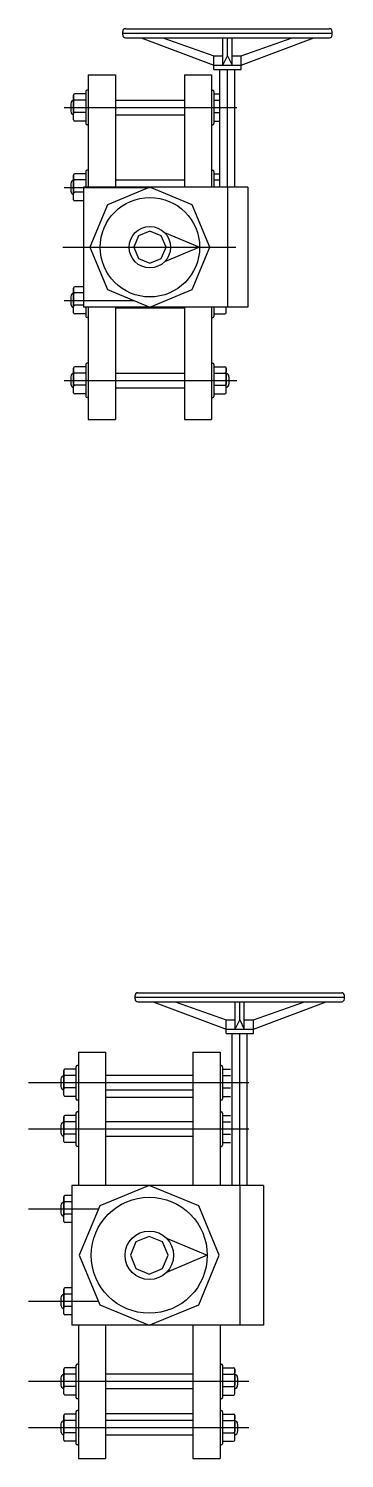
# Model space of a CAD drawing. Header units: millimetres. Extents: x 1218 to 72853, y -34712 to 16286.
# Drawn here: x 69886 to 70142, y 10701 to 11863 of the extents above; entities that cross this region are included whole.
import ezdxf

# ---------------------------------------------------------------- set-up
doc = ezdxf.new("R2010")
doc.units = ezdxf.units.MM
doc.styles.get("Standard").update_dxf_attribs({"font": 'arial.ttf'})

# ---------------------------------------------------------------- blocks, each defined once
blk = doc.blocks.new('VANBUOM-DN150 PCCC')
for p, q in [((-22, 172.4), (-22, 175.3)), ((-19.8, 177.5), (145.8, 177.5)), ((148, 172.4), (148, 175.3)), ((-22, 173.8), (148, 173.8)), ((-19.8, 170.2), (145.8, 170.2)), ((-7.2, 170.2), (51.9, 148)), ((10.5, 170.2), (51.9, 155.4)), ((59.3, 148), (59.3, 170.2)), ((63, 155.4), (63, 170.2)), ((66.7, 148), (66.7, 170.2)), ((74.1, 155.4), (115.5, 170.2)), ((74.1, 148), (133.2, 170.2)), ((51.9, 155.4), (59.3, 155.4)), ((51.9, 144.3), (51.9, 155.4)), ((59.3, 148), (63, 155.4)), ((63, 155.4), (66.7, 148)), ((66.7, 155.4), (74.1, 155.4)), ((74.1, 144.3), (74.1, 155.4)), ((-50, 140), (-50, 48.7)), ((-50, 140), (-28, 140)), ((-28, 140), (-28, 48.7)), ((28, 140), (50, 140)), ((28, 140), (28, 48.7)), ((50, 140), (50, 48.7)), ((51.9, 148), (74.1, 148)), ((51.9, 144.3), (74.1, 144.3)), ((56.9, 48.7), (56.9, 144.3)), ((63, 48.7), (63, 144.3)), ((69.1, 48.7), (69.1, 144.3)), ((-64.2, 116.5), (-64.2, 110.5)), ((-62, 103.5), (-62, 123.5)), ((-62, 123.5), (-62, 120.5)), ((-62, 118.5), (-62, 110.5)), ((-52, 124.5), (-61, 124.5)), ((-52, 119.5), (-61, 119.5)), ((-52, 126.5), (-52, 100.5)), ((-50, 127.5), (-51, 127.5)), ((-28, 119.5), (28, 119.5)), ((50, 127.5), (51, 127.5)), ((52, 126.5), (52, 100.5)), ((52, 124.5), (56.9, 124.5)), ((52, 119.5), (56.9, 119.5)), ((-69.7, 113.5), (70.7, 113.5)), ((-52, 109.5), (-61, 109.5)), ((-50, 113.5), (50, 113.5)), ((-28, 107.5), (28, 107.5)), ((52, 109.5), (56.9, 109.5)), ((-52, 102.5), (-61, 102.5)), ((-50, 99.5), (-51, 99.5)), ((50, 99.5), (51, 99.5)), ((52, 102.5), (56.9, 102.5)), ((-62, 38.6), (-62, 58.6)), ((-62, 58.6), (-62, 55.6)), ((-52, 59.6), (-61, 59.6)), ((-52, 61.6), (-52, 48.7)), ((-50, 62.6), (-51, 62.6)), ((50, 62.6), (51, 62.6)), ((52, 61.6), (52, 48.7)), ((52, 59.6), (56.9, 59.6)), ((-69.7, 48.6), (0.2, 48.6)), ((-64.2, 51.6), (-64.2, 45.6)), ((-62, 53.6), (-62, 45.6)), ((-52, 54.6), (-61, 54.6)), ((79.5, 48.7), (-53.8, 48.7)), ((-53.8, 48.7), (-53.8, -48.7)), ((-50, 48.6), (0.2, 48.6)), ((-28, 54.6), (28, 54.6)), ((52, 54.6), (56.9, 54.6)), ((63, 48.7), (63, -48.7)), ((79.5, 48.7), (79.5, -48.7)), ((-53.8, 44.6), (-61, 44.6)), ((-53.8, 37.6), (-61, 37.6)), ((11.9, 11.9), (40.4, 0)), ((-70.7, 0), (69.7, 0)), ((40.4, 0), (11.9, -11.9)), ((-62, -33.2), (-62, -36.2)), ((-62, -53.2), (-62, -33.2)), ((-53.8, -32.2), (-61, -32.2)), ((-69.7, -43.2), (-13.2, -43.2)), ((-64.2, -40.2), (-64.2, -46.2)), ((-62, -38.2), (-62, -46.2)), ((-53.8, -37.2), (-61, -37.2)), ((-53.8, -47.2), (-61, -47.2)), ((-52, -54.2), (-61, -54.2)), ((79.5, -48.7), (-53.8, -48.7)), ((-52, -48.7), (-52, -56.2)), ((-50, -57.2), (-51, -57.2)), ((-50, -48.7), (-50, -140)), ((-28, -48.7), (-28, -140)), ((-28, -49.2), (28, -49.2)), ((28, -48.7), (28, -140)), ((50, -48.7), (50, -140)), ((50, -57.2), (51, -57.2)), ((52, -48.7), (52, -56.2)), ((52, -54.2), (61, -54.2)), ((62, -53.2), (62, -48.7)), ((-62, -118.2), (-62, -98.2)), ((-62, -98.2), (-62, -101.2)), ((-62, -103.2), (-62, -111.2)), ((-52, -97.2), (-61, -97.2)), ((-52, -102.2), (-61, -102.2)), ((-52, -95.2), (-52, -121.2)), ((-50, -94.2), (-51, -94.2)), ((-28, -102.2), (28, -102.2)), ((50, -94.2), (51, -94.2)), ((52, -95.2), (52, -121.2)), ((52, -97.2), (61, -97.2)), ((52, -102.2), (61, -102.2)), ((62, -118.2), (62, -98.2)), ((62, -98.2), (62, -101.2)), ((62, -103.2), (62, -111.2)), ((-69.7, -108.2), (70.7, -108.2)), ((-64.2, -105.2), (-64.2, -111.2)), ((-52, -112.2), (-61, -112.2)), ((-50, -108.2), (50, -108.2)), ((-28, -114.2), (28, -114.2)), ((52, -112.2), (61, -112.2)), ((64.2, -105.2), (64.2, -111.2)), ((-52, -119.2), (-61, -119.2)), ((-50, -122.2), (-51, -122.2)), ((50, -122.2), (51, -122.2)), ((52, -119.2), (61, -119.2)), ((-50, -140), (-28, -140)), ((28, -140), (50, -140))]:
    blk.add_line(p, q)
for points in [[(0, -48.7), (34.4, -34.4), (48.7, 0), (34.4, 34.4), (0, 48.7), (-34.4, 34.4), (-48.7, 0), (-34.4, -34.4)], [(0, -13.1), (9.3, -9.3), (13.1, 0), (9.3, 9.3), (0, 13.1), (-9.3, 9.3), (-13.1, 0), (-9.3, -9.3)]]:
    blk.add_lwpolyline(points, close=True)
for radius in [40.4, 16.8]:
    blk.add_circle((0, 0), radius)
for centre, radius, start, end in [((-19.8, 175.3), 2.22, 90, 180), ((145.8, 175.3), 2.22, 0, 90), ((-19.8, 172.4), 2.22, 180, 270), ((145.8, 172.4), 2.22, 270, 0), ((-61.2, 116.5), 3, 105.67, 180), ((-61, 123.5), 1, 90, 180), ((-61, 120.5), 1, 180, 270), ((-61, 118.5), 1, 90, 180), ((-51, 126.5), 1, 90, 180), ((51, 126.5), 1, 0, 90), ((-61.2, 110.5), 3, 180, 254.33), ((-61, 110.5), 1, 180, 270), ((-61, 108.5), 1, 90, 180), ((-61, 103.5), 1, 180, 270), ((-51, 100.5), 1, 180, 270), ((51, 100.5), 1, 270, 0), ((-61, 58.6), 1, 90, 180), ((-51, 61.6), 1, 90, 180), ((51, 61.6), 1, 0, 90), ((-61.2, 51.6), 3, 105.67, 180), ((-61, 55.6), 1, 180, 270), ((-61, 53.6), 1, 90, 180), ((-61.2, 45.6), 3, 180, 254.33), ((-61, 45.6), 1, 180, 270), ((-61, 43.6), 1, 90, 180), ((-61, 38.6), 1, 180, 270), ((-61, -33.2), 1, 90, 180), ((-61.2, -40.2), 3, 105.67, 180), ((-61.2, -46.2), 3, 180, 254.33), ((-61, -36.2), 1, 180, 270), ((-61, -38.2), 1, 90, 180), ((-61, -46.2), 1, 180, 270), ((-61, -48.2), 1, 90, 180), ((-61, -53.2), 1, 180, 270), ((-51, -56.2), 1, 180, 270), ((51, -56.2), 1, 270, 0), ((61, -53.2), 1, 270, 0), ((-61.2, -105.2), 3, 105.67, 180), ((-61, -98.2), 1, 90, 180), ((-61, -101.2), 1, 180, 270), ((-61, -103.2), 1, 90, 180), ((-51, -95.2), 1, 90, 180), ((51, -95.2), 1, 0, 90), ((61, -98.2), 1, 0, 90), ((61, -101.2), 1, 270, 0), ((61, -103.2), 1, 0, 90), ((61.2, -105.2), 3, 0, 74.33), ((-61.2, -111.2), 3, 180, 254.33), ((-61, -111.2), 1, 180, 270), ((-61, -113.2), 1, 90, 180), ((61, -111.2), 1, 270, 0), ((61, -113.2), 1, 0, 90), ((61.2, -111.2), 3, 285.67, 0), ((-61, -118.2), 1, 180, 270), ((-51, -121.2), 1, 180, 270), ((51, -121.2), 1, 270, 0), ((61, -118.2), 1, 270, 0)]:
    blk.add_arc(centre, radius, start, end)
at = {"flags": 1}
for p in [(-50, 0), (50, 0)]:
    blk.add_attdef('AMC', p, '', height=0.5, dxfattribs=at)
blk = doc.blocks.new('VANBUOM-DN200 PCCC')
for p, q in [((-11.5, 208.2), (-11.5, 211.1)), ((-11.5, 209.6), (158.5, 209.6)), ((-9.3, 213.3), (156.3, 213.3)), ((158.5, 208.2), (158.5, 211.1)), ((-9.3, 205.9), (156.3, 205.9)), ((3.3, 205.9), (62.4, 183.8)), ((21, 205.9), (62.4, 191.2)), ((69.8, 183.8), (69.8, 205.9)), ((73.5, 191.2), (73.5, 205.9)), ((77.2, 183.8), (77.2, 205.9)), ((84.6, 183.8), (143.7, 205.9)), ((84.6, 191.2), (126, 205.9)), ((62.4, 191.2), (69.8, 191.2)), ((62.4, 180.1), (62.4, 191.2)), ((69.8, 183.8), (73.5, 191.2)), ((73.5, 191.2), (77.2, 183.8)), ((77.2, 191.2), (84.6, 191.2)), ((84.6, 180.1), (84.6, 191.2)), ((62.4, 183.8), (84.6, 183.8)), ((62.4, 180.1), (84.6, 180.1)), ((67.4, 56.8), (67.4, 180.1)), ((73.5, 56.8), (73.5, 180.1)), ((79.6, 56.8), (79.6, 180.1)), ((-57.5, 165), (-57.5, 56.8)), ((-57.5, 165), (-35.5, 165)), ((-35.5, 165), (-35.5, 56.8)), ((35.5, 165), (35.5, 56.8)), ((35.5, 165), (57.5, 165)), ((57.5, 165), (57.5, 56.8)), ((-59.5, 151.1), (-68.5, 151.1)), ((-59.5, 153.1), (-59.5, 127.1)), ((-57.5, 154.1), (-58.5, 154.1)), ((57.5, 154.1), (58.5, 154.1)), ((59.5, 153.1), (59.5, 127.1)), ((59.5, 151.1), (65.9, 151.1)), ((80.8, 140.1), (-98, 140.1)), ((-71.7, 143.1), (-71.7, 137.1)), ((-69.5, 150.1), (-69.5, 147.1)), ((-69.5, 130.1), (-69.5, 150.1)), ((-69.5, 145.1), (-69.5, 137.1)), ((-59.5, 146.1), (-68.5, 146.1)), ((35.5, 146.1), (-35.5, 146.1)), ((59.5, 146.1), (65.9, 146.1)), ((-59.5, 136.1), (-68.5, 136.1)), ((-59.5, 129.1), (-68.5, 129.1)), ((35.5, 134.1), (-35.5, 134.1)), ((-35.5, 128.5), (35.5, 128.5)), ((59.5, 136.1), (65.9, 136.1)), ((59.5, 129.1), (65.9, 129.1)), ((-57.5, 126.1), (-58.5, 126.1)), ((-57.5, 116.5), (-58.5, 116.5)), ((57.5, 126.1), (58.5, 126.1)), ((57.5, 116.5), (58.5, 116.5)), ((-71.7, 105.5), (-71.7, 99.5)), ((-69.5, 92.5), (-69.5, 112.5)), ((-69.5, 112.5), (-69.5, 109.5)), ((-69.5, 107.5), (-69.5, 99.5)), ((-59.5, 113.5), (-68.5, 113.5)), ((-59.5, 108.5), (-68.5, 108.5)), ((-59.5, 115.5), (-59.5, 89.5)), ((35.5, 108.5), (-35.5, 108.5)), ((59.5, 115.5), (59.5, 89.5)), ((59.5, 113.5), (65.9, 113.5)), ((59.5, 108.5), (65.9, 108.5)), ((80.8, 102.5), (-98, 102.5)), ((-59.5, 98.5), (-68.5, 98.5)), ((35.5, 96.5), (-35.5, 96.5)), ((59.5, 98.5), (65.9, 98.5)), ((-59.5, 91.5), (-68.5, 91.5)), ((-57.5, 88.5), (-58.5, 88.5)), ((57.5, 88.5), (58.5, 88.5)), ((59.5, 91.5), (65.9, 91.5)), ((-69.5, 27.5), (-69.5, 47.5)), ((-69.5, 47.5), (-69.5, 44.5)), ((-62.8, 48.5), (-68.5, 48.5)), ((92.7, 56.8), (-62.8, 56.8)), ((-62.8, 56.8), (-62.8, -56.8)), ((73.5, 56.8), (73.5, -56.8)), ((92.7, 56.8), (92.7, -56.8)), ((-41.3, 37.5), (-98, 37.5)), ((-71.7, 40.5), (-71.7, 34.5)), ((-69.5, 42.5), (-69.5, 34.5)), ((-62.8, 43.5), (-68.5, 43.5)), ((-62.8, 33.5), (-68.5, 33.5)), ((-62.8, 26.5), (-68.5, 26.5)), ((13.9, 13.9), (47.1, 0)), ((47.1, 0), (13.9, -13.9)), ((-71.7, -34.5), (-71.7, -40.5)), ((-69.5, -27.5), (-69.5, -30.5)), ((-69.5, -47.5), (-69.5, -27.5)), ((-69.5, -32.5), (-69.5, -40.5)), ((-62.8, -26.5), (-68.5, -26.5)), ((-62.8, -31.5), (-68.5, -31.5)), ((-41.3, -37.5), (-98, -37.5)), ((-62.8, -41.5), (-68.5, -41.5)), ((-62.8, -48.5), (-68.5, -48.5)), ((92.7, -56.8), (-62.8, -56.8)), ((-57.5, -56.8), (-57.5, -165)), ((-35.5, -56.8), (-35.5, -165)), ((35.5, -56.8), (35.5, -165)), ((57.5, -56.8), (57.5, -165)), ((-69.5, -112.5), (-69.5, -92.5)), ((-69.5, -92.5), (-69.5, -95.5)), ((-59.5, -91.5), (-68.5, -91.5)), ((-59.5, -89.5), (-59.5, -115.5)), ((-57.5, -88.5), (-58.5, -88.5)), ((57.5, -88.5), (58.5, -88.5)), ((59.5, -89.5), (59.5, -115.5)), ((59.5, -91.5), (68.5, -91.5)), ((69.5, -112.5), (69.5, -92.5)), ((69.5, -92.5), (69.5, -95.5)), ((80.8, -102.5), (-98, -102.5)), ((-71.7, -99.5), (-71.7, -105.5)), ((-69.5, -97.5), (-69.5, -105.5)), ((-59.5, -96.5), (-68.5, -96.5)), ((35.5, -96.5), (-35.5, -96.5)), ((59.5, -96.5), (68.5, -96.5)), ((69.5, -97.5), (69.5, -105.5)), ((71.7, -99.5), (71.7, -105.5)), ((-59.5, -106.5), (-68.5, -106.5)), ((-59.5, -113.5), (-68.5, -113.5)), ((35.5, -108.5), (-35.5, -108.5)), ((59.5, -106.5), (68.5, -106.5)), ((59.5, -113.5), (68.5, -113.5)), ((-59.5, -127.1), (-59.5, -153.1)), ((-57.5, -116.5), (-58.5, -116.5)), ((-57.5, -126.1), (-58.5, -126.1)), ((57.5, -116.5), (58.5, -116.5)), ((57.5, -126.1), (58.5, -126.1)), ((59.5, -127.1), (59.5, -153.1)), ((-71.7, -137.1), (-71.7, -143.1)), ((-69.5, -150.1), (-69.5, -130.1)), ((-69.5, -130.1), (-69.5, -133.1)), ((-69.5, -135.1), (-69.5, -143.1)), ((-59.5, -129.1), (-68.5, -129.1)), ((-59.5, -134.1), (-68.5, -134.1)), ((-35.5, -128.5), (35.5, -128.5)), ((35.5, -134.1), (-35.5, -134.1)), ((59.5, -129.1), (68.5, -129.1)), ((59.5, -134.1), (68.5, -134.1)), ((69.5, -150.1), (69.5, -130.1)), ((69.5, -130.1), (69.5, -133.1)), ((69.5, -135.1), (69.5, -143.1)), ((71.7, -137.1), (71.7, -143.1)), ((80.8, -140.1), (-98, -140.1)), ((-59.5, -144.1), (-68.5, -144.1)), ((35.5, -146.1), (-35.5, -146.1)), ((59.5, -144.1), (68.5, -144.1)), ((-59.5, -151.1), (-68.5, -151.1)), ((-57.5, -154.1), (-58.5, -154.1)), ((57.5, -154.1), (58.5, -154.1)), ((59.5, -151.1), (68.5, -151.1)), ((-57.5, -165), (-35.5, -165)), ((35.5, -165), (57.5, -165))]:
    blk.add_line(p, q)
for points in [[(0, -56.8), (40.2, -40.2), (56.8, 0), (40.2, 40.2), (0, 56.8), (-40.2, 40.2), (-56.8, 0), (-40.2, -40.2)], [(0, -15.3), (10.8, -10.8), (15.3, 0), (10.8, 10.8), (0, 15.3), (-10.8, 10.8), (-15.3, 0), (-10.8, -10.8)]]:
    blk.add_lwpolyline(points, close=True)
for radius in [47.1, 19.7]:
    blk.add_circle((0, 0), radius)
for centre, radius, start, end in [((-9.3, 211.1), 2.22, 90, 180), ((156.3, 211.1), 2.22, 0, 90), ((-9.3, 208.2), 2.22, 180, 270), ((156.3, 208.2), 2.22, 270, 0), ((-68.5, 150.1), 1, 90, 180), ((-58.5, 153.1), 1, 90, 180), ((58.5, 153.1), 1, 0, 90), ((-68.7, 143.1), 3, 105.67, 180), ((-68.5, 147.1), 1, 180, 270), ((-68.5, 145.1), 1, 90, 180), ((-68.7, 137.1), 3, 180, 254.33), ((-68.5, 137.1), 1, 180, 270), ((-68.5, 135.1), 1, 90, 180), ((-68.5, 130.1), 1, 180, 270), ((-58.5, 127.1), 1, 180, 270), ((-58.5, 115.5), 1, 90, 180), ((58.5, 127.1), 1, 270, 0), ((58.5, 115.5), 1, 0, 90), ((-68.7, 105.5), 3, 105.67, 180), ((-68.5, 112.5), 1, 90, 180), ((-68.5, 109.5), 1, 180, 270), ((-68.5, 107.5), 1, 90, 180), ((-68.7, 99.5), 3, 180, 254.33), ((-68.5, 99.5), 1, 180, 270), ((-68.5, 97.5), 1, 90, 180), ((-68.5, 92.5), 1, 180, 270), ((-58.5, 89.5), 1, 180, 270), ((58.5, 89.5), 1, 270, 0), ((-68.5, 47.5), 1, 90, 180), ((-68.7, 40.5), 3, 105.67, 180), ((-68.5, 44.5), 1, 180, 270), ((-68.5, 42.5), 1, 90, 180), ((-68.7, 34.5), 3, 180, 254.33), ((-68.5, 34.5), 1, 180, 270), ((-68.5, 32.5), 1, 90, 180), ((-68.5, 27.5), 1, 180, 270), ((-68.7, -34.5), 3, 105.67, 180), ((-68.5, -27.5), 1, 90, 180), ((-68.5, -30.5), 1, 180, 270), ((-68.5, -32.5), 1, 90, 180), ((-68.7, -40.5), 3, 180, 254.33), ((-68.5, -40.5), 1, 180, 270), ((-68.5, -42.5), 1, 90, 180), ((-68.5, -47.5), 1, 180, 270), ((-68.5, -92.5), 1, 90, 180), ((-58.5, -89.5), 1, 90, 180), ((58.5, -89.5), 1, 0, 90), ((68.5, -92.5), 1, 0, 90), ((-68.7, -99.5), 3, 105.67, 180), ((-68.5, -95.5), 1, 180, 270), ((-68.5, -97.5), 1, 90, 180), ((68.5, -95.5), 1, 270, 0), ((68.5, -97.5), 1, 0, 90), ((68.7, -99.5), 3, 0, 74.33), ((-68.7, -105.5), 3, 180, 254.33), ((-68.5, -105.5), 1, 180, 270), ((-68.5, -107.5), 1, 90, 180), ((-68.5, -112.5), 1, 180, 270), ((-58.5, -115.5), 1, 180, 270), ((58.5, -115.5), 1, 270, 0), ((68.5, -105.5), 1, 270, 0), ((68.5, -107.5), 1, 0, 90), ((68.5, -112.5), 1, 270, 0), ((68.7, -105.5), 3, 285.67, 0), ((-58.5, -127.1), 1, 90, 180), ((58.5, -127.1), 1, 0, 90), ((-68.7, -137.1), 3, 105.67, 180), ((-68.5, -130.1), 1, 90, 180), ((-68.5, -133.1), 1, 180, 270), ((-68.5, -135.1), 1, 90, 180), ((68.5, -130.1), 1, 0, 90), ((68.5, -133.1), 1, 270, 0), ((68.5, -135.1), 1, 0, 90), ((68.7, -137.1), 3, 0, 74.33), ((-68.7, -143.1), 3, 180, 254.33), ((-68.5, -143.1), 1, 180, 270), ((-68.5, -145.1), 1, 90, 180), ((-68.5, -150.1), 1, 180, 270), ((68.5, -143.1), 1, 270, 0), ((68.5, -145.1), 1, 0, 90), ((68.5, -150.1), 1, 270, 0), ((68.7, -143.1), 3, 285.67, 0), ((-58.5, -153.1), 1, 180, 270), ((58.5, -153.1), 1, 270, 0)]:
    blk.add_arc(centre, radius, start, end)
at = {"flags": 1}
for p in [(-57.5, 0), (57.5, 0)]:
    blk.add_attdef('AMC', p, '', height=0.5, dxfattribs=at)

msp = doc.modelspace()

# ---------------------------------------------------------------- block references
at = {"color": 1}
for name, p in [('VANBUOM-DN150 PCCC', (69984.4, 11685.2)), ('VANBUOM-DN200 PCCC', (69983.9, 10866.3))]:
    msp.add_blockref(name, p, dxfattribs=at)

doc.saveas('drawing.dxf')
